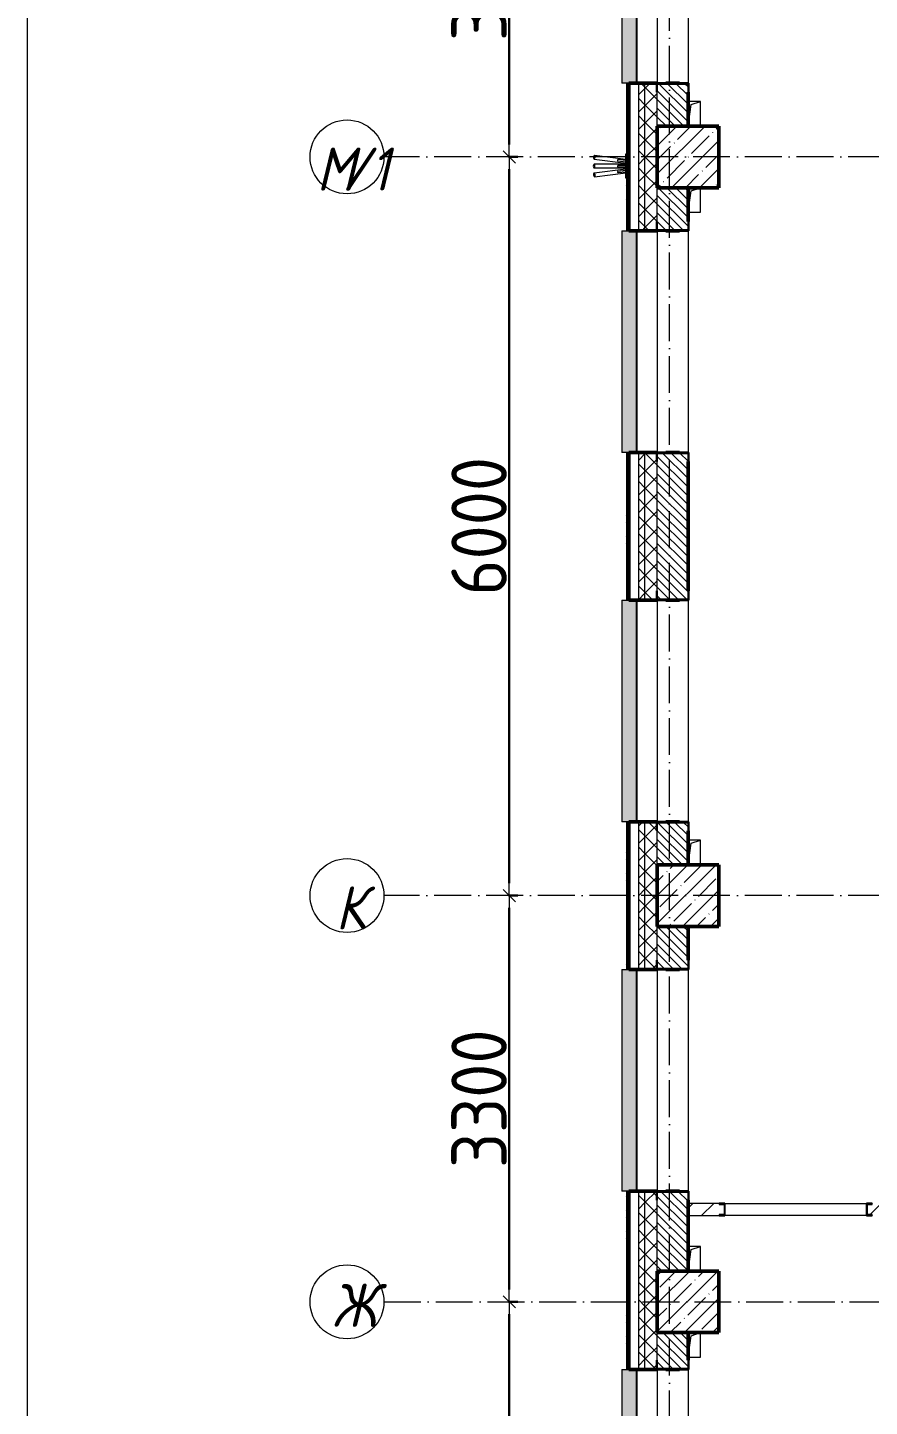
# Model space of a CAD drawing. Header units: millimetres. Extents: x -17017 to 628417, y -109036 to 199237.
# Drawn here: x 509005 to 515841, y 104115 to 115315 of the extents above; entities that cross this region are included whole.
import ezdxf

# ---------------------------------------------------------------- set-up
doc = ezdxf.new("R2010")
doc.units = ezdxf.units.MM
doc.linetypes.add('50_200_ШТРИХ_1Т_ш5_п1_п1_', pattern=[700, 500, -100, 0, -100])
for name, color, linetype, lineweight in [('3.1) ЖБ окна 1.2 м', 102, 'Continuous', 30), ('A-____-____-DIMS', 7, 'Continuous', 9), ('A-GENM-____-MCUT', 7, 'Continuous', 25), ('A-GENM-____-OTLN', 7, 'Continuous', 9), ('A-GENM-____-OTLN-1', 7, 'Continuous', 25), ('A-GLAZ-____-OTLN', 7, 'Continuous', 9), ('A-WALL-____-MCUT-2', 7, 'Continuous', 50), ('A-WALL-____-MCUT-3', 7, 'Continuous', 9), ('A-WALL-____-OTLN', 7, 'Continuous', 9), ('A-WALL-____-PATT-1', 7, 'Continuous', 9), ('A-WALL-FNSH-MCUT-1', 7, 'Continuous', 9), ('I-WALL-____-OTLN', 7, 'Continuous', 9), ('S-COLS-____-MCUT', 7, 'Continuous', 50), ('S-COLS-____-OTLN', 7, 'Continuous', 9), ('S-GRID-____-IDEN', 7, 'Continuous', 9), ('S-GRID-____-OTLN-1', 7, '50_200_ШТРИХ_1Т_ш5_п1_п1_', 9)]:
    doc.layers.add(name, color=color, linetype=linetype, lineweight=lineweight)
doc.layers.add('A-GLAZ-____-OTLN-1', color=7, linetype='Continuous', lineweight=9, true_color=0xc0c0c0)
doc.styles.add('ISOCPEUR_I', font='isocpeui.ttf', dxfattribs={"width": 0.9, "height": 2.5})
doc.styles.add('СПДС', font='isocpeur.ttf', dxfattribs={"width": 0.9})
doc.dimstyles.new('Размера А3', dxfattribs={"dimtxt": 200, "dimasz": 100, "dimexe": 70, "dimexo": 100, "dimgap": 20, "dimtad": 1, "dimdec": 0, "dimrnd": 10, "dimzin": 0, "dimdsep": 46, "dimtxsty": 'СПДС', "dimblk": 'ARROWHEAD_6', "dimcen": 1, "dimclrd": 256, "dimclre": 256, "dimclrt": 256, "dimazin": 0, "dimtfac": 1, "dimtdec": 0, "dimtmove": 2, "dimatfit": 3, "dimfxl": 1, "dimtolj": 1, "dimtzin": 0, "dimarcsym": 0})
pattern_1 = [(45, (516567.8, 90784.41), (-70.71068, 70.71068), []), (135, (516567.8, 90784.41), (-70.71068, -70.71068), [])]
pattern_2 = [(135, (516567.8, 90784.41), (-35.35534, -35.35534), [])]

# ---------------------------------------------------------------- blocks, each defined once
blk = doc.blocks.new('BSC_Колонна _Прямоугольная - 500х500-V44-АР1_План отверстий 2 этажа в осях 1-64_А-ГГ')
at = {"layer": 'S-COLS-____-OTLN'}
h = blk.add_hatch(dxfattribs=at)
h.set_pattern_fill('FP_73', color=256, style=0, pattern_type=2)
h.set_pattern_definition([(45, (2200, -23481.04), (-114.0493, 114.0493), []), (45, (2314.05, -23481.04), (-114.0493, 114.0493), [201.613, -40.323, 3.353, -36.97])])
h.paths.add_polyline_path([(-250, -250), (250, -250), (250, 250), (-250, 250)], flags=0)
at = {"layer": 'S-COLS-____-MCUT'}
for p, q in [((250, 250), (-250, 250)), ((-250, 250), (-250, -250)), ((250, -250), (250, 250)), ((-250, -250), (250, -250))]:
    blk.add_line(p, q, dxfattribs=at)
blk = doc.blocks.new('BSC_Колонна _Прямоугольная - 500х500-V45-АР1_План отверстий 2 этажа в осях 1-64_А-ГГ')
at = {"layer": 'S-COLS-____-OTLN'}
h = blk.add_hatch(dxfattribs=at)
h.set_pattern_fill('FP_74', color=256, style=0, pattern_type=2)
h.set_pattern_definition([(45, (2200, -17481.04), (-114.0493, 114.0493), []), (45, (2314.05, -17481.04), (-114.0493, 114.0493), [201.612, -40.322, 3.353, -36.97])])
h.paths.add_polyline_path([(-250, -250), (250, -250), (250, 250), (-250, 250)], flags=0)
at = {"layer": 'S-COLS-____-MCUT'}
for p, q in [((250, 250), (-250, 250)), ((-250, 250), (-250, -250)), ((250, -250), (250, 250)), ((-250, -250), (250, -250))]:
    blk.add_line(p, q, dxfattribs=at)
blk = doc.blocks.new('BSC_Колонна _Прямоугольная - 500х500-V100-АР1_План отверстий 2 этажа в осях 1-64_А-ГГ')
at = {"layer": 'S-COLS-____-OTLN'}
h = blk.add_hatch(dxfattribs=at)
h.set_pattern_fill('FP_129', color=256, style=0, pattern_type=2)
h.set_pattern_definition([(45, (2200, -14181.04), (-114.0493, 114.0493), []), (45, (2314.05, -14181.04), (-114.0493, 114.0493), [201.612, -40.322, 3.353, -36.97])])
h.paths.add_polyline_path([(-250, -250), (250, -250), (250, 250), (-250, 250)], flags=0)
at = {"layer": 'S-COLS-____-MCUT'}
for p, q in [((250, 250), (-250, 250)), ((-250, 250), (-250, -250)), ((250, -250), (250, 250)), ((-250, -250), (250, -250))]:
    blk.add_line(p, q, dxfattribs=at)
blk = doc.blocks.new('Фахверк_СКБ_Уголок - 250_2700-27497298-АР1_План отверстий 2 этажа в осях 1-64_А-ГГ')
at = {"layer": 'A-GENM-____-MCUT'}
for p, q in [((200, 181), (125, 181)), ((125, 181), (125, 106)), ((131, 106), (131, 175)), ((131, 175), (200, 175)), ((200, 175), (200, 181)), ((125, 106), (131, 106)), ((131, -6), (125, -6)), ((125, -6), (125, -81)), ((125, -81), (200, -81)), ((131, -75), (131, -6)), ((200, -75), (131, -75)), ((200, -81), (200, -75))]:
    blk.add_line(p, q, dxfattribs=at)
blk = doc.blocks.new('154_Стойка_СКБ_Швеллер - СМ-2180_100-28318692-АР1_План отверстий 2 этажа в осях 1-64_А-ГГ')
at = {"layer": 'A-GENM-____-MCUT'}
for p, q in [((171, 50), (125, 50)), ((125, 50), (125, -50)), ((129.5, 42.4), (171, 42.4)), ((129.5, -42.4), (129.5, 42.4)), ((171, 42.4), (171, 50)), ((125, -50), (171, -50)), ((171, -42.4), (129.5, -42.4)), ((171, -50), (171, -42.4))]:
    blk.add_line(p, q, dxfattribs=at)
blk = doc.blocks.new('AR_Отверстие прямоугольное _в плите_ - AR_Отверстие прямоугольное _в плите_-30510733-АР1_План отверстий 2 этажа в осях 1-64_А-ГГ')
at = {"layer": 'A-GENM-____-OTLN'}
for p, q in [((-50, -100), (-25, 75)), ((-25, 75), (50, 100)), ((50, -100), (50, 100)), ((-50, -100), (50, -100))]:
    blk.add_line(p, q, dxfattribs=at)
blk = doc.blocks.new('AR_Отверстие прямоугольное _в плите_ - AR_Отверстие прямоугольное _в плите_-V158-АР1_План отверстий 2 этажа в осях 1-64_А-ГГ')
at = {"layer": 'A-GENM-____-OTLN'}
for p, q in [((50, 100), (-50, 100)), ((-50, -100), (-25, 75)), ((-25, 75), (50, 100)), ((50, -100), (50, 100))]:
    blk.add_line(p, q, dxfattribs=at)
blk = doc.blocks.new('Отлив_СКБ - Отлив витража_120_НВФ-31885689-АР1_План отверстий 2 этажа в осях 1-64_А-ГГ')
at = {"layer": 'A-GLAZ-____-OTLN-1'}
for points in [[(1800, 2), (1800, 120), (0, 120), (0, 2), (1103, 2)], [(1103, 0), (1800, 0), (1800, 2), (0, 2), (0, 0)]]:
    blk.add_hatch(color=256, dxfattribs=at).paths.add_polyline_path(points, flags=0)
at = {"layer": 'A-GLAZ-____-OTLN'}
for p, q in [((0, 83), (0, 120)), ((1800, 120), (0, 120)), ((1800, 120), (1800, 83)), ((0, 2), (1800, 2)), ((1800, 0), (0, 0))]:
    blk.add_line(p, q, dxfattribs=at)
blk = doc.blocks.new('Указатель_Флаги_По грани - Указатель_Флаги_По грани-31763482-АР1_План отверстий 2 этажа в осях 1-64_А-ГГ')
at = {"layer": 'A-GENM-____-OTLN'}
for p, q in [((-2963, 23463), (-2705, 23431)), ((-2705, 23421), (-2963, 23421)), ((-2705, 23461), (-2959, 23492)), ((-2769, 23449), (-2705, 23441)), ((-2705, 23411), (-2769, 23411)), ((-2705, 23451), (-2768, 23459)), ((-2705, 23307), (-2705, 23505)), ((-2705, 23505), (-2700, 23505)), ((-2963, 23391), (-2705, 23391)), ((-2705, 23381), (-2963, 23349)), ((-2959, 23320), (-2705, 23351)), ((-2769, 23401), (-2705, 23401)), ((-2705, 23371), (-2769, 23363)), ((-2768, 23353), (-2705, 23361)), ((-2700, 23307), (-2705, 23307))]:
    blk.add_line(p, q, dxfattribs=at)
for centre, major_axis, start_param, end_param in [((-2963, 23406), (0, 15), 4.712389, 7.853982), ((-2961, 23478), (1.8, 14.9), 1.570796, 4.712389), ((-2961, 23478), (1.8, 14.9), 4.712389, 7.853982), ((-2963, 23406), (0, 15), 1.570796, 4.712389), ((-2961, 23335), (-1.8, 14.9), 4.712389, 7.853982), ((-2961, 23335), (-1.8, 14.9), 1.570796, 4.712389)]:
    blk.add_ellipse(centre, major_axis=major_axis, ratio=0.422618, start_param=start_param, end_param=end_param, dxfattribs=at)
for points, knots in [([(-2768, 23459), (-2768, 23459), (-2768, 23459), (-2769, 23459), (-2770, 23459), (-2771, 23458), (-2771, 23458), (-2772, 23456), (-2773, 23455), (-2773, 23454)], [0.5555556, 0.5555556, 0.5555556, 0.5555556, 0.5833333, 0.6111111, 0.6666667, 0.7222222, 0.7777778, 0.8888889, 1, 1, 1, 1]), ([(-2773, 23454), (-2773, 23454), (-2773, 23452), (-2772, 23451), (-2772, 23450), (-2771, 23450), (-2770, 23449), (-2770, 23449), (-2769, 23449), (-2769, 23449)], [0, 0, 0, 0, 0.1111111, 0.2222222, 0.2777778, 0.3333333, 0.3888889, 0.4166667, 0.4444444, 0.4444444, 0.4444444, 0.4444444]), ([(-2769, 23411), (-2769, 23411), (-2770, 23411), (-2770, 23411), (-2770, 23411), (-2771, 23411), (-2771, 23410), (-2772, 23409), (-2773, 23408), (-2773, 23407), (-2773, 23406)], [0.5555556, 0.5555556, 0.5555556, 0.5555556, 0.5833333, 0.6111111, 0.6388889, 0.6666667, 0.7222222, 0.7777778, 0.8888889, 1, 1, 1, 1]), ([(-2773, 23406), (-2773, 23405), (-2773, 23404), (-2772, 23403), (-2772, 23402), (-2771, 23401), (-2770, 23401), (-2770, 23401), (-2769, 23401), (-2769, 23401)], [0, 0, 0, 0, 0.1111111, 0.2222222, 0.2777778, 0.3333333, 0.3888889, 0.4166667, 0.4444444, 0.4444444, 0.4444444, 0.4444444]), ([(-2769, 23363), (-2769, 23363), (-2770, 23363), (-2770, 23363), (-2771, 23363), (-2772, 23362), (-2772, 23361), (-2773, 23360), (-2773, 23358), (-2773, 23358)], [0.5555556, 0.5555556, 0.5555556, 0.5555556, 0.5833333, 0.6111111, 0.6666667, 0.7222222, 0.7777778, 0.8888889, 1, 1, 1, 1]), ([(-2773, 23358), (-2773, 23357), (-2772, 23356), (-2771, 23355), (-2771, 23354), (-2770, 23353), (-2769, 23353), (-2768, 23353), (-2768, 23353), (-2768, 23353)], [0, 0, 0, 0, 0.1111111, 0.2222222, 0.2777778, 0.3333333, 0.3888889, 0.4166667, 0.4444444, 0.4444444, 0.4444444, 0.4444444])]:
    blk.add_open_spline(points, degree=3, knots=knots, dxfattribs=at)
blk = doc.blocks.new('Ось сетки - Круг_Ø6_00__ISO-2_5_0_9K_-25732049-АР1_План отверстий 2 этажа в осях 1-64_А-ГГ')
at = {"layer": 'S-GRID-____-IDEN'}
blk.add_circle((0, 0), 3, dxfattribs=at)
blk = doc.blocks.new('ARROWHEAD_6')
at = {"color": 0, "linetype": 'Continuous'}
for p, q in [((0, 0), (-1, 0)), ((-0.5, -0.5), (0.5, 0.5))]:
    blk.add_line(p, q, dxfattribs=at)
blk = doc.blocks.new('*D2644')
at = {"layer": 'A-____-____-DIMS', "lineweight": -2, "transparency": 16777216}
for p, q in [((-19249, 473197), (-19173, 473197)), ((-19243, 468747), (-19243, 473097)), ((-19249, 468647), (-19173, 468647))]:
    blk.add_line(p, q, dxfattribs=at)
at = {"layer": 'Defpoints', "color": 0, "transparency": 16777216}
for p in [(-19349, 473197), (-19243, 473197), (-19349, 468647)]:
    blk.add_point(p, dxfattribs=at)
at = {"layer": 'A-____-____-DIMS', "lineweight": -2, "transparency": 16777216, "xscale": 100, "yscale": 100, "zscale": 100}
for p, rotation in [((-19243, 473197), 90), ((-19243, 468647), 270)]:
    blk.add_blockref('ARROWHEAD_6', p, dxfattribs=dict(at, rotation=rotation))
at = {"layer": 'A-____-____-DIMS', "transparency": 16777216, "insert": (-19488, 470922), "char_height": 450, "attachment_point": 5, "rotation": 90, "style": 'СПДС'}
blk.add_mtext('\\A1;4550', dxfattribs=at)
blk = doc.blocks.new('*D2645')
at = {"layer": 'A-____-____-DIMS', "lineweight": -2, "transparency": 16777216}
for p, q in [((-19249, 476497), (-19173, 476497)), ((-19243, 473297), (-19243, 476397)), ((-19249, 473197), (-19173, 473197))]:
    blk.add_line(p, q, dxfattribs=at)
at = {"layer": 'Defpoints', "color": 0, "transparency": 16777216}
for p in [(-19349, 476497), (-19243, 476497), (-19349, 473197)]:
    blk.add_point(p, dxfattribs=at)
at = {"layer": 'A-____-____-DIMS', "lineweight": -2, "transparency": 16777216, "xscale": 100, "yscale": 100, "zscale": 100}
for p, rotation in [((-19243, 476497), 90), ((-19243, 473197), 270)]:
    blk.add_blockref('ARROWHEAD_6', p, dxfattribs=dict(at, rotation=rotation))
at = {"layer": 'A-____-____-DIMS', "transparency": 16777216, "insert": (-19488, 474847), "char_height": 450, "attachment_point": 5, "rotation": 90, "style": 'СПДС'}
blk.add_mtext('\\A1;3300', dxfattribs=at)
blk = doc.blocks.new('*D2646')
at = {"layer": 'A-____-____-DIMS', "lineweight": -2, "transparency": 16777216}
for p, q in [((-19249, 482497), (-19173, 482497)), ((-19243, 476597), (-19243, 482397)), ((-19249, 476497), (-19173, 476497))]:
    blk.add_line(p, q, dxfattribs=at)
at = {"layer": 'Defpoints', "color": 0, "transparency": 16777216}
for p in [(-19349, 482497), (-19243, 482497), (-19349, 476497)]:
    blk.add_point(p, dxfattribs=at)
at = {"layer": 'A-____-____-DIMS', "lineweight": -2, "transparency": 16777216, "xscale": 100, "yscale": 100, "zscale": 100}
for p, rotation in [((-19243, 482497), 90), ((-19243, 476497), 270)]:
    blk.add_blockref('ARROWHEAD_6', p, dxfattribs=dict(at, rotation=rotation))
at = {"layer": 'A-____-____-DIMS', "transparency": 16777216, "insert": (-19488, 479497), "char_height": 450, "attachment_point": 5, "rotation": 90, "style": 'СПДС'}
blk.add_mtext('\\A1;6000', dxfattribs=at)
blk = doc.blocks.new('*D2647')
at = {"layer": 'A-____-____-DIMS', "lineweight": -2, "transparency": 16777216}
for p, q in [((-19249, 485497), (-19173, 485497)), ((-19243, 482597), (-19243, 485397)), ((-19249, 482497), (-19173, 482497))]:
    blk.add_line(p, q, dxfattribs=at)
at = {"layer": 'Defpoints', "color": 0, "transparency": 16777216}
for p in [(-19349, 485497), (-19243, 485497), (-19349, 482497)]:
    blk.add_point(p, dxfattribs=at)
at = {"layer": 'A-____-____-DIMS', "lineweight": -2, "transparency": 16777216, "xscale": 100, "yscale": 100, "zscale": 100}
for p, rotation in [((-19243, 485497), 90), ((-19243, 482497), 270)]:
    blk.add_blockref('ARROWHEAD_6', p, dxfattribs=dict(at, rotation=rotation))
at = {"layer": 'A-____-____-DIMS', "transparency": 16777216, "insert": (-19488, 483997), "char_height": 450, "attachment_point": 5, "rotation": 90, "style": 'СПДС'}
blk.add_mtext('\\A1;3000', dxfattribs=at)
blk = doc.blocks.new('2этаж')
at = {"layer": 'S-GRID-____-OTLN-1', "color": 251, "ltscale": 0.6, "true_color": 0x636466}
for p, q in [((-17941.7, 454533.3), (-17941.7, 508896.9)), ((11116.1, 482497), (-20260.4, 482497)), ((11116.1, 476497), (-20260.4, 476497)), ((-20260.4, 473197), (11116.1, 473197))]:
    blk.add_line(p, q, dxfattribs=at)
at = {"layer": 'S-GRID-____-IDEN', "char_height": 350, "attachment_point": 1, "style": 'ISOCPEUR_I'}
for s, insert, width in [('\\fISOCPEUR|b0|i1|c204|p34|;\\W.9;М', (-20808.1, 482573.1), 252.532), ('/1', (-20599.7, 482573.1), 346.329), ('\\fISOCPEUR|b0|i1|c204|p34|;\\W.9;К', (-20653.3, 476573.1), 223.671), ('\\fISOCPEUR|b0|i1|c204|p34|;\\W.9;Ж', (-20682.3, 473343.6), 281.392)]:
    blk.add_mtext(s, dxfattribs=dict(at, insert=insert, width=width))
at = {"layer": 'A-____-____-DIMS'}
for base, p1, p2, picture, middle in [((-19243.1, 485497), (-19349.1, 482497), (-19349.1, 485497), '*D2647', (-19488.1, 483997)), ((-19243.1, 482497), (-19349.1, 476497), (-19349.1, 482497), '*D2646', (-19488.1, 479497)), ((-19243.1, 476497), (-19349.1, 473197), (-19349.1, 476497), '*D2645', (-19488.1, 474847)), ((-19243.1, 473197), (-19349.1, 468647), (-19349.1, 473197), '*D2644', (-19488.1, 470922))]:
    dim = blk.add_linear_dim(base=base, p1=p1, p2=p2, angle=90, dimstyle='Размера А3', override={"dimtxt": 450}, dxfattribs=at)
    dim.commit()
    dim.dimension.update_dxf_attribs({"geometry": picture, "text_midpoint": middle})

msp = doc.modelspace()

# ---------------------------------------------------------------- hatches: boundary and pattern name
at = {"layer": 'A-WALL-____-PATT-1'}
h = msp.add_hatch(dxfattribs=at)
h.set_pattern_fill('FP_3', color=256, style=0, pattern_type=2)
h.set_pattern_definition([(45, (516567.8, 90784.41), (-85.5366, 85.5366), []), (45, (516624.82, 90784.41), (-85.5366, 85.5366), [])])
h.paths.add_polyline_path([(513868, 100300), (513888, 100300), (513888, 102615), (513868, 102615), (513868, 101840)], flags=0)
h.paths.add_polyline_path([(513888, 104415), (513888, 105865), (513868, 105865), (513868, 104415)], flags=0)
h.paths.add_polyline_path([(513888, 107665), (513888, 108865), (513868, 108865), (513868, 107665)], flags=0)
h.paths.add_polyline_path([(513868, 110665), (513888, 110665), (513888, 111865), (513868, 111865)], flags=0)
h.paths.add_polyline_path([(513888, 113665), (513888, 114865), (513868, 114865), (513868, 113665)], flags=0)
h.paths.add_polyline_path([(513888, 116665), (513888, 117590), (513868, 117590), (513868, 116665)], flags=0)
h = msp.add_hatch(dxfattribs=at)
h.set_pattern_fill('FP_1', color=256, style=0, pattern_type=2)
h.set_pattern_definition(pattern_1)
h.paths.add_polyline_path([(514018, 100300), (514018, 102615), (513968, 102615), (513968, 100300)], flags=0)
h.paths.add_polyline_path([(514018, 104415), (514018, 105865), (513968, 105865), (513968, 104415)], flags=0)
h.paths.add_polyline_path([(514018, 107665), (514018, 108865), (513968, 108865), (513968, 107665)], flags=0)
h.paths.add_polyline_path([(513968, 110665), (514018, 110665), (514018, 111865), (513968, 111865)], flags=0)
h.paths.add_polyline_path([(514018, 113665), (514018, 114865), (513968, 114865), (513968, 113665)], flags=0)
h.paths.add_polyline_path([(514018, 116665), (514018, 117515), (513968, 117515), (513968, 116665)], flags=0)
h = msp.add_hatch(dxfattribs=at)
h.set_pattern_fill('FP_1', color=256, style=0, pattern_type=2)
h.set_pattern_definition(pattern_1)
h.paths.add_polyline_path([(514018, 100300), (514118, 100300), (514118, 102540), (514112, 102540), (514112, 102615), (514018, 102615), (514018, 100315)], flags=0)
h.paths.add_polyline_path([(514112, 104415), (514112, 104490), (514118, 104490), (514118, 105790), (514112, 105790), (514112, 105865), (514018, 105865), (514018, 104415)], flags=0)
h.paths.add_polyline_path([(514112, 107665), (514112, 107740), (514118, 107740), (514118, 108790), (514112, 108790), (514112, 108865), (514018, 108865), (514018, 107665)], flags=0)
h.paths.add_polyline_path([(514018, 110665), (514112, 110665), (514112, 110740), (514118, 110740), (514118, 111790), (514112, 111790), (514112, 111865), (514018, 111865), (514018, 110671)], flags=0)
h.paths.add_polyline_path([(514112, 113665), (514112, 113740), (514118, 113740), (514118, 114790), (514112, 114790), (514112, 114865), (514018, 114865), (514018, 113665)], flags=0)
h.paths.add_polyline_path([(514018, 116665), (514112, 116665), (514112, 116740), (514118, 116740), (514118, 117515), (514018, 117515), (514018, 116671)], flags=0)
h = msp.add_hatch(dxfattribs=at)
h.set_pattern_fill('FP_6', color=256, style=0, pattern_type=2)
h.set_pattern_definition(pattern_2)
h.paths.add_polyline_path([(514118, 114515), (514368, 114515), (514368, 114859), (514299, 114859), (514299, 114865), (514187, 114865), (514187, 114859), (514118, 114859), (514118, 114740)], flags=0)
h.paths.add_polyline_path([(514299, 116665), (514299, 116671), (514368, 116671), (514368, 117015), (514118, 117015), (514118, 116671), (514187, 116671), (514187, 116665)], flags=0)
h = msp.add_hatch(dxfattribs=at)
h.set_pattern_fill('FP_6', color=256, style=0, pattern_type=2)
h.set_pattern_definition(pattern_2)
h.paths.add_polyline_path([(514118, 108515), (514368, 108515), (514368, 108859), (514299, 108859), (514299, 108865), (514187, 108865), (514187, 108859), (514118, 108859), (514118, 108720)], flags=0)
h.paths.add_polyline_path([(514299, 110665), (514299, 110671), (514368, 110671), (514368, 111859), (514299, 111859), (514299, 111865), (514187, 111865), (514187, 111859), (514118, 111859), (514118, 110671), (514187, 110671), (514187, 110665)], flags=0)
h.paths.add_polyline_path([(514299, 113665), (514299, 113671), (514368, 113671), (514368, 114015), (514118, 114015), (514118, 113671), (514187, 113671), (514187, 113665)], flags=0)
h = msp.add_hatch(dxfattribs=at)
h.set_pattern_fill('FP_6', color=256, style=0, pattern_type=2)
h.set_pattern_definition(pattern_2)
h.paths.add_polyline_path([(514118, 105215), (514368, 105215), (514368, 105859), (514299, 105859), (514299, 105865), (514187, 105865), (514187, 105859), (514118, 105859), (514118, 105280)], flags=0)
h.paths.add_polyline_path([(514299, 107665), (514299, 107671), (514368, 107671), (514368, 108015), (514118, 108015), (514118, 107671), (514187, 107671), (514187, 107665)], flags=0)
h = msp.add_hatch(dxfattribs=at)
h.set_pattern_fill('FP_4', color=256, style=0, pattern_type=2)
h.set_pattern_definition([(45, (516567.8, 90784.41), (-84.8528, 84.8528), [])])
h.paths.add_polyline_path([(521368, 105665), (521368, 105765), (518468, 105765), (518468, 105665), (520089, 105665)], flags=0)
h.paths.add_polyline_path([(518418, 105665), (518418, 105668), (518465, 105668), (518465, 105762), (518418, 105762), (518418, 105765), (515864, 105765), (515864, 105758), (515822, 105758), (515822, 105673), (515864, 105673), (515864, 105665), (516554, 105665)], flags=0)
h.paths.add_polyline_path([(514368, 105665), (514622, 105665), (514622, 105673), (514663, 105673), (514663, 105758), (514622, 105758), (514622, 105765), (514368, 105765), (514368, 105673)], flags=0)
h = msp.add_hatch(dxfattribs=at)
h.set_pattern_fill('FP_6', color=256, style=0, pattern_type=2)
h.set_pattern_definition(pattern_2)
h.paths.add_polyline_path([(514118, 100815), (514368, 100815), (514367, 102609), (514299, 102609), (514299, 102615), (514187, 102615), (514187, 102609), (514118, 102609), (514118, 101840)], flags=0)
h.paths.add_polyline_path([(514299, 104415), (514299, 104421), (514368, 104421), (514368, 104715), (514118, 104715), (514118, 104421), (514187, 104421), (514187, 104415)], flags=0)

# ---------------------------------------------------------------- linework, layer by layer
at = {"color": 1, "lineweight": 0}
msp.add_lwpolyline([(509005, 183587), (622241, 183587), (622241, 84759), (509005, 84759)], close=True, dxfattribs=at)
at = {"layer": 'A-WALL-____-MCUT-2'}
for p, q in [((514112, 114865), (513888, 114865)), ((513888, 114865), (513888, 113665)), ((514299, 114865), (514187, 114865)), ((514368, 114515), (514368, 114790)), ((514368, 113740), (514368, 114015)), ((513888, 113665), (514112, 113665)), ((514187, 113665), (514299, 113665)), ((514112, 111865), (513888, 111865)), ((513888, 111865), (513888, 110665)), ((514299, 111865), (514187, 111865)), ((514368, 110740), (514368, 111790)), ((513888, 110665), (514112, 110665)), ((514187, 110665), (514299, 110665)), ((514112, 108865), (513888, 108865)), ((513888, 108865), (513888, 107665)), ((514299, 108865), (514187, 108865)), ((514368, 108515), (514368, 108790)), ((514368, 107740), (514368, 108015)), ((513888, 107665), (514112, 107665)), ((514187, 107665), (514299, 107665)), ((514112, 105865), (513888, 105865)), ((513888, 105865), (513888, 104415)), ((514299, 105865), (514187, 105865)), ((514368, 105215), (514368, 105790)), ((514368, 104490), (514368, 104715)), ((513888, 104415), (514112, 104415)), ((514187, 104415), (514299, 104415))]:
    msp.add_line(p, q, dxfattribs=at)
at = {"layer": 'A-WALL-____-MCUT-3'}
for p, q in [((513968, 113665), (513968, 114865)), ((514018, 113665), (514018, 114865)), ((514118, 114515), (514118, 114790)), ((514118, 113740), (514118, 114015)), ((513968, 110665), (513968, 111865)), ((514018, 110665), (514018, 111865)), ((514118, 110740), (514118, 111790)), ((513968, 107665), (513968, 108865)), ((514018, 107665), (514018, 108865)), ((514118, 108515), (514118, 108790)), ((514118, 107740), (514118, 108015)), ((513968, 104415), (513968, 105865)), ((514018, 104415), (514018, 105865)), ((514118, 105215), (514118, 105790)), ((514118, 104490), (514118, 104715))]:
    msp.add_line(p, q, dxfattribs=at)
at = {"layer": 'A-WALL-____-OTLN'}
for p, q in [((514118, 116665), (514118, 114865)), ((514368, 116665), (514368, 114865)), ((514118, 113665), (514118, 111865)), ((514368, 113665), (514368, 111865)), ((514118, 110665), (514118, 108865)), ((514368, 110665), (514368, 108865)), ((514118, 107665), (514118, 105865)), ((514368, 107665), (514368, 105865)), ((514118, 104415), (514118, 102615)), ((514368, 104415), (514368, 102615))]:
    msp.add_line(p, q, dxfattribs=at)
at = {"layer": 'A-WALL-FNSH-MCUT-1'}
for p, q in [((513868, 114865), (513868, 113665)), ((513888, 114865), (513868, 114865)), ((513868, 113665), (513888, 113665)), ((513868, 111865), (513868, 110665)), ((513888, 111865), (513868, 111865)), ((513868, 110665), (513888, 110665)), ((513868, 108865), (513868, 107665)), ((513888, 108865), (513868, 108865)), ((513868, 107665), (513888, 107665)), ((513868, 105865), (513868, 104415)), ((513888, 105865), (513868, 105865)), ((514622, 105765), (514368, 105765)), ((514368, 105665), (514622, 105665)), ((513868, 104415), (513888, 104415))]:
    msp.add_line(p, q, dxfattribs=at)
at = {"layer": 'I-WALL-____-OTLN'}
for p, q in [((514668, 105765), (515818, 105765)), ((515818, 105665), (514668, 105665))]:
    msp.add_line(p, q, dxfattribs=at)

# ---------------------------------------------------------------- block references
at = {"layer": '3.1) ЖБ окна 1.2 м'}
msp.add_blockref('2этаж', (532159, -368232), dxfattribs=at)
at = {"layer": 'A-GENM-____-OTLN'}
for name, p in [('AR_Отверстие прямоугольное _в плите_ - AR_Отверстие прямоугольное _в плите_-V158-АР1_План отверстий 2 этажа в осях 1-64_А-ГГ', (514418, 114615)), ('Указатель_Флаги_По грани - Указатель_Флаги_По грани-31763482-АР1_План отверстий 2 этажа в осях 1-64_А-ГГ', (516568, 90784)), ('AR_Отверстие прямоугольное _в плите_ - AR_Отверстие прямоугольное _в плите_-30510733-АР1_План отверстий 2 этажа в осях 1-64_А-ГГ', (514418, 113915)), ('AR_Отверстие прямоугольное _в плите_ - AR_Отверстие прямоугольное _в плите_-V158-АР1_План отверстий 2 этажа в осях 1-64_А-ГГ', (514418, 108615)), ('AR_Отверстие прямоугольное _в плите_ - AR_Отверстие прямоугольное _в плите_-V158-АР1_План отверстий 2 этажа в осях 1-64_А-ГГ', (514418, 105315)), ('AR_Отверстие прямоугольное _в плите_ - AR_Отверстие прямоугольное _в плите_-30510733-АР1_План отверстий 2 этажа в осях 1-64_А-ГГ', (514418, 104615))]:
    msp.add_blockref(name, p, dxfattribs=at)
at = {"layer": 'A-GENM-____-OTLN-1'}
for name, p, rotation in [('Фахверк_СКБ_Уголок - 250_2700-27497298-АР1_План отверстий 2 этажа в осях 1-64_А-ГГ', (514193, 114990), 269.9999999999999), ('Фахверк_СКБ_Уголок - 250_2700-27497298-АР1_План отверстий 2 этажа в осях 1-64_А-ГГ', (514293, 113540), 89.99999999999991), ('Фахверк_СКБ_Уголок - 250_2700-27497298-АР1_План отверстий 2 этажа в осях 1-64_А-ГГ', (514193, 111990), 269.9999999999999), ('Фахверк_СКБ_Уголок - 250_2700-27497298-АР1_План отверстий 2 этажа в осях 1-64_А-ГГ', (514293, 110540), 89.99999999999991), ('Фахверк_СКБ_Уголок - 250_2700-27497298-АР1_План отверстий 2 этажа в осях 1-64_А-ГГ', (514193, 108990), 269.9999999999999), ('Фахверк_СКБ_Уголок - 250_2700-27497298-АР1_План отверстий 2 этажа в осях 1-64_А-ГГ', (514293, 107540), 89.99999999999991), ('Фахверк_СКБ_Уголок - 250_2700-27497298-АР1_План отверстий 2 этажа в осях 1-64_А-ГГ', (514193, 105990), 269.9999999999999), ('154_Стойка_СКБ_Швеллер - СМ-2180_100-28318692-АР1_План отверстий 2 этажа в осях 1-64_А-ГГ', (514793, 105715), 180), ('Фахверк_СКБ_Уголок - 250_2700-27497298-АР1_План отверстий 2 этажа в осях 1-64_А-ГГ', (514293, 104290), 89.99999999999991)]:
    msp.add_blockref(name, p, dxfattribs=dict(at, rotation=rotation))
msp.add_blockref('154_Стойка_СКБ_Швеллер - СМ-2180_100-28318692-АР1_План отверстий 2 этажа в осях 1-64_А-ГГ', (515693, 105715), dxfattribs=at)
at = {"layer": 'A-GLAZ-____-OTLN', "rotation": 90}
for p in [(513951, 114865), (513951, 111865), (513951, 108865), (513951, 105865), (513951, 102615)]:
    msp.add_blockref('Отлив_СКБ - Отлив витража_120_НВФ-31885689-АР1_План отверстий 2 этажа в осях 1-64_А-ГГ', p, dxfattribs=at)
at = {"layer": 'S-COLS-____-OTLN'}
for name, p in [('BSC_Колонна _Прямоугольная - 500х500-V44-АР1_План отверстий 2 этажа в осях 1-64_А-ГГ', (514368, 114265)), ('BSC_Колонна _Прямоугольная - 500х500-V45-АР1_План отверстий 2 этажа в осях 1-64_А-ГГ', (514368, 108265)), ('BSC_Колонна _Прямоугольная - 500х500-V100-АР1_План отверстий 2 этажа в осях 1-64_А-ГГ', (514368, 104965))]:
    msp.add_blockref(name, p, dxfattribs=at)
at = {"layer": 'S-GRID-____-IDEN', "xscale": 99.99999999999993, "yscale": 99.99999999999993, "zscale": 99.99999999999993}
for p, rotation in [((511599, 114265), 89.9999999999998), ((511599, 108265), 89.9999999999998), ((511599, 104965), 269.9999999999996)]:
    msp.add_blockref('Ось сетки - Круг_Ø6_00__ISO-2_5_0_9K_-25732049-АР1_План отверстий 2 этажа в осях 1-64_А-ГГ', p, dxfattribs=dict(at, rotation=rotation))

doc.saveas('drawing.dxf')
